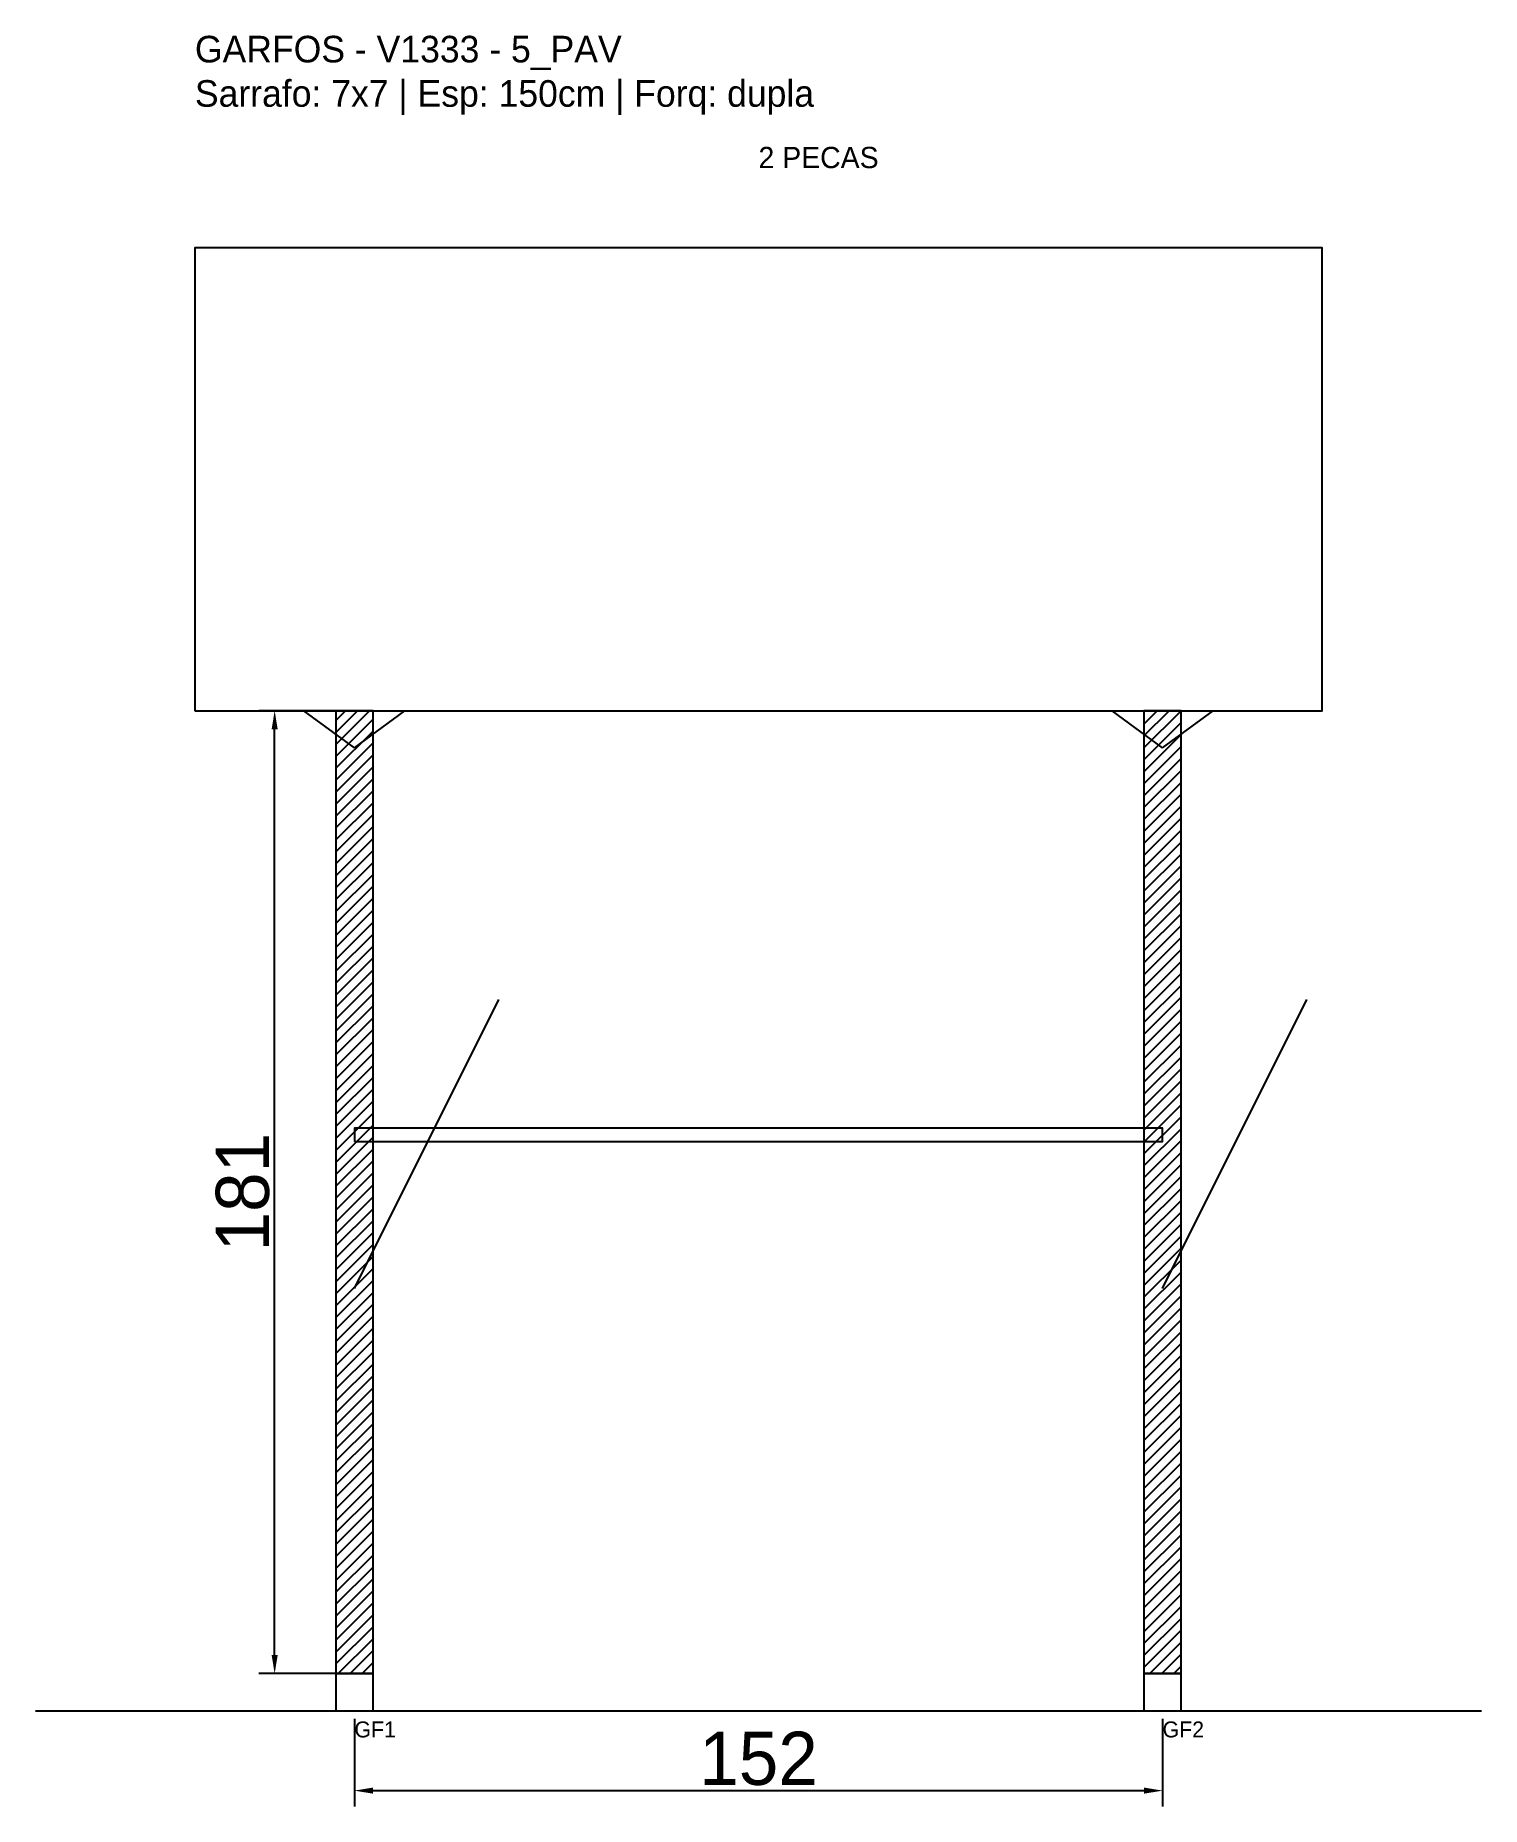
# Model space of a CAD drawing. Header units: metres. Extents: x -30 to 242, y -25 to 308.
import ezdxf

# ---------------------------------------------------------------- set-up
doc = ezdxf.new("R2010")
doc.units = ezdxf.units.M
for name, color, linetype in [('BARRA_ANCORAGEM', 1, 'Continuous'), ('COTA', 241, 'Continuous'), ('GARFOS OK', 3, 'Continuous'), ('NOME DA VIGA', 6, 'Continuous'), ('SARR_7x7', 40, 'Continuous'), ('TIRAS REESCORAMENTO', 252, 'Continuous'), ('VIGAS', 3, 'Continuous')]:
    doc.layers.add(name, color=color, linetype=linetype)
doc.dimstyles.new('EZ DXF', dxfattribs={"dimtxt": 10, "dimasz": 3.5, "dimexe": 3, "dimexo": 1.5, "dimgap": 1, "dimtad": 1, "dimdec": 1, "dimdsep": 46, "dimcen": 2.5, "dimazin": 3, "dimtfac": 1, "dimtmove": 0, "dimatfit": 3})

msp = doc.modelspace()

# ---------------------------------------------------------------- hatches: boundary and pattern name
at = {"layer": 'COTA'}
h = msp.add_hatch(dxfattribs=at)
h.set_pattern_fill('ANSI31', scale=0.5)
h.paths.add_polyline_path([(26.5, 0), (33.5, 0), (33.5, 181), (26.5, 181)])
h = msp.add_hatch(dxfattribs=at)
h.set_pattern_fill('ANSI31', scale=0.5)
h.paths.add_polyline_path([(178.5, 0), (185.5, 0), (185.5, 181), (178.5, 181)])

# ---------------------------------------------------------------- linework, layer by layer
at = {"layer": 'BARRA_ANCORAGEM'}
for p, q in [((30, 72.4), (57.15, 126.7)), ((182, 72.4), (209.15, 126.7))]:
    msp.add_line(p, q, dxfattribs=at)
at = {"layer": 'GARFOS OK'}
for p, q in [((30, 174), (20.5, 181)), ((20.5, 181), (39.5, 181)), ((30, 174), (39.5, 181)), ((182, 174), (172.5, 181)), ((172.5, 181), (191.5, 181)), ((182, 174), (191.5, 181))]:
    msp.add_line(p, q, dxfattribs=at)
at = {"layer": 'GARFOS OK', "linetype": 'CONTINUOUS'}
msp.add_line((-30, -7), (242, -7), dxfattribs=at)
at = {"layer": 'GARFOS OK'}
for points in [[(26.5, 0), (33.5, 0), (33.5, 181), (26.5, 181), (26.5, 0)], [(178.5, 0), (185.5, 0), (185.5, 181), (178.5, 181), (178.5, 0)]]:
    msp.add_lwpolyline(points, dxfattribs=at)
at = {"layer": 'SARR_7x7'}
for points in [[(26.5, -7), (33.5, -7), (33.5, 0), (26.5, 0), (26.5, -7)], [(178.5, -7), (185.5, -7), (185.5, 0), (178.5, 0), (178.5, -7)]]:
    msp.add_lwpolyline(points, dxfattribs=at)
at = {"layer": 'TIRAS REESCORAMENTO'}
msp.add_lwpolyline([(30, 100), (182, 100), (182, 102.5), (30, 102.5), (30, 100)], dxfattribs=at)
at = {"layer": 'VIGAS'}
msp.add_lwpolyline([(0, 181), (212, 181), (212, 268), (0, 268), (0, 181)], dxfattribs=at)

# ---------------------------------------------------------------- texts
at = {"layer": 'NOME DA VIGA'}
for s, height, p in [('2 PECAS', 4, (106, 283)), ('GF1', 3, (30, -12)), ('GF2', 3, (182, -12))]:
    msp.add_text(s, height=height, dxfattribs=at).set_placement(p)
at = {"layer": 'NOME DA VIGA', "insert": (0, 293), "char_height": 5, "attachment_point": 7}
msp.add_mtext('GARFOS - V1333 - 5_PAV\\PSarrafo: 7x7 | Esp: 150cm | Forq: dupla', dxfattribs=at)

# ---------------------------------------------------------------- dimensions: what is measured, and where the dimension line sits
at = {"layer": 'COTA'}
msp.add_linear_dim(base=(15, 0), p1=(30, 0), p2=(30, 181), angle=90, dimstyle='EZ DXF', dxfattribs=at).render()
msp.add_linear_dim(base=(30, -22), p1=(30, -7), p2=(182, -7), dimstyle='EZ DXF', dxfattribs=at).render()

doc.saveas('drawing.dxf')
